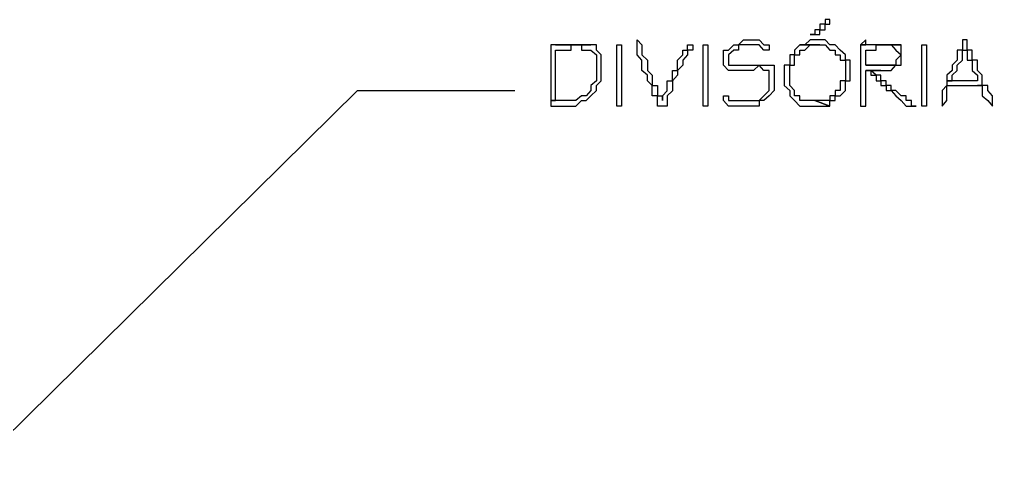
# Model space of a CAD drawing. Header units: millimetres. Extents: x -518.8 to -461.2, y 3.5 to 44.2.
# Drawn here: x -470.933 to -469.714, y 26.425 to 26.992 of the extents above; entities that cross this region are included whole.
import ezdxf

# ---------------------------------------------------------------- set-up
doc = ezdxf.new("R2010")
doc.units = ezdxf.units.MM
doc.header["$MEASUREMENT"] = 0
doc.layers.add('16', color=16, linetype='Continuous')
doc.layers.add('MYSOLIDS', color=7, linetype='Continuous')

msp = doc.modelspace()

# ---------------------------------------------------------------- linework, layer by layer
at = {"layer": '16'}
msp.add_lwpolyline([(-470.9872, 26.4248), (-470.9557, 26.4631), (-470.5098, 26.903), (-470.3128, 26.903)], dxfattribs=at)
at = {"layer": 'MYSOLIDS'}
for points in [[(-469.9241, 26.9917), (-469.9241, 26.9917), (-469.9241, 26.9857), (-469.9241, 26.9857), (-469.9308, 26.9857), (-469.9308, 26.9789), (-469.9369, 26.9789), (-469.9369, 26.9789), (-469.9369, 26.9729), (-469.9429, 26.9729), (-469.9429, 26.9729), (-469.9369, 26.9729), (-469.9369, 26.9729), (-469.9369, 26.9729), (-469.9369, 26.9729), (-469.9308, 26.9729), (-469.9308, 26.9789), (-469.9241, 26.9789), (-469.9241, 26.9789), (-469.9241, 26.9857), (-469.9241, 26.9857), (-469.9181, 26.9857), (-469.9181, 26.9917), (-469.9241, 26.9917), (-469.9241, 26.9917)], [(-470.2173, 26.9601), (-470.2361, 26.9601), (-470.2361, 26.9601), (-470.2293, 26.9601), (-470.2293, 26.9533), (-470.2233, 26.9533), (-470.2233, 26.9533), (-470.2173, 26.9533), (-470.2173, 26.9533), (-470.2173, 26.9533), (-470.2105, 26.9473), (-470.2105, 26.9473), (-470.2105, 26.9406), (-470.2105, 26.9406), (-470.2105, 26.9345), (-470.2105, 26.9278), (-470.2105, 26.9278), (-470.2105, 26.9218), (-470.2105, 26.9218), (-470.2105, 26.915), (-470.2105, 26.915), (-470.2173, 26.909), (-470.2173, 26.909), (-470.2173, 26.903), (-470.2173, 26.903), (-470.2233, 26.8962), (-470.2233, 26.8962), (-470.2293, 26.8962), (-470.2293, 26.8962), (-470.2361, 26.8902), (-470.2361, 26.8902), (-470.2421, 26.8902), (-470.2421, 26.8902), (-470.2421, 26.8902), (-470.2489, 26.8902), (-470.2549, 26.8902), (-470.2549, 26.8902), (-470.2617, 26.8902), (-470.2677, 26.8902), (-470.2677, 26.8902), (-470.2677, 26.8834), (-470.2677, 26.8834), (-470.2617, 26.8834), (-470.2549, 26.8834), (-470.2549, 26.8834), (-470.2489, 26.8834), (-470.2489, 26.8834), (-470.2421, 26.8834), (-470.2421, 26.8834), (-470.2361, 26.8834), (-470.2361, 26.8834), (-470.2293, 26.8902), (-470.2293, 26.8902), (-470.2233, 26.8902), (-470.2233, 26.8902), (-470.2233, 26.8902), (-470.2173, 26.8962), (-470.2173, 26.8962), (-470.2105, 26.903), (-470.2105, 26.903), (-470.2105, 26.909), (-470.2105, 26.909), (-470.2045, 26.915), (-470.2045, 26.915), (-470.2045, 26.9218), (-470.2045, 26.9218), (-470.2045, 26.9278), (-470.2045, 26.9278), (-470.2045, 26.9278), (-470.2045, 26.9345), (-470.2045, 26.9406), (-470.2045, 26.9406), (-470.2045, 26.9473), (-470.2045, 26.9473), (-470.2105, 26.9533), (-470.2105, 26.9533), (-470.2105, 26.9533), (-470.2105, 26.9601), (-470.2173, 26.9601), (-470.2173, 26.9601)], [(-470.2617, 26.9601), (-470.2677, 26.9601), (-470.2677, 26.9601), (-470.2677, 26.9533), (-470.2677, 26.9533), (-470.2677, 26.9533), (-470.2677, 26.9473), (-470.2677, 26.9406), (-470.2677, 26.9406), (-470.2677, 26.9345), (-470.2677, 26.9345), (-470.2677, 26.9278), (-470.2677, 26.9218), (-470.2677, 26.9218), (-470.2677, 26.915), (-470.2677, 26.915), (-470.2677, 26.909), (-470.2677, 26.909), (-470.2677, 26.903), (-470.2677, 26.8962), (-470.2677, 26.8962), (-470.2677, 26.8902), (-470.2677, 26.8902), (-470.2617, 26.8902), (-470.2617, 26.8902), (-470.2617, 26.8962), (-470.2617, 26.8962), (-470.2617, 26.903), (-470.2617, 26.903), (-470.2617, 26.909), (-470.2617, 26.915), (-470.2617, 26.915), (-470.2617, 26.915), (-470.2617, 26.9218), (-470.2617, 26.9278), (-470.2617, 26.9278), (-470.2617, 26.9345), (-470.2617, 26.9345), (-470.2617, 26.9406), (-470.2617, 26.9473), (-470.2617, 26.9473), (-470.2617, 26.9533), (-470.2617, 26.9533), (-470.2617, 26.9533), (-470.2549, 26.9533), (-470.2549, 26.9533), (-470.2489, 26.9533), (-470.2421, 26.9533), (-470.2421, 26.9601), (-470.2421, 26.9601), (-470.2361, 26.9601), (-470.2173, 26.9601), (-470.2173, 26.9601), (-470.2617, 26.9601), (-470.2617, 26.9601), (-470.2617, 26.9601), (-470.2617, 26.9601)], [(-470.2361, 26.9601), (-470.2361, 26.9601), (-470.2421, 26.9601), (-470.2489, 26.9601), (-470.2489, 26.9601), (-470.2489, 26.9601), (-470.2549, 26.9601), (-470.2549, 26.9601), (-470.2617, 26.9601), (-470.2173, 26.9601), (-470.2233, 26.9601), (-470.2293, 26.9601), (-470.2293, 26.9601), (-470.2361, 26.9601), (-470.2361, 26.9601)], [(-470.179, 26.915), (-470.179, 26.915), (-470.179, 26.909), (-470.179, 26.903), (-470.179, 26.903), (-470.179, 26.8962), (-470.179, 26.8962), (-470.179, 26.8902), (-470.179, 26.8902), (-470.179, 26.8902), (-470.179, 26.8834), (-470.179, 26.8834), (-470.179, 26.8834), (-470.179, 26.8834), (-470.185, 26.8834), (-470.185, 26.8834), (-470.185, 26.8834), (-470.185, 26.8834), (-470.185, 26.8834), (-470.185, 26.8834), (-470.185, 26.8902), (-470.185, 26.8902), (-470.185, 26.8962), (-470.185, 26.903), (-470.185, 26.903), (-470.185, 26.909), (-470.185, 26.909), (-470.185, 26.915), (-470.185, 26.915), (-470.185, 26.9218), (-470.185, 26.9278), (-470.185, 26.9278), (-470.185, 26.9345), (-470.185, 26.9406), (-470.185, 26.9406), (-470.185, 26.9473), (-470.185, 26.9473), (-470.185, 26.9533), (-470.185, 26.9533), (-470.185, 26.9601), (-470.185, 26.9601), (-470.185, 26.9601), (-470.185, 26.9601), (-470.185, 26.9601), (-470.179, 26.9601), (-470.179, 26.9601), (-470.179, 26.9601), (-470.179, 26.9601), (-470.179, 26.9601), (-470.179, 26.9601), (-470.179, 26.9533), (-470.179, 26.9533), (-470.179, 26.9533), (-470.179, 26.9473), (-470.179, 26.9473), (-470.179, 26.9406), (-470.179, 26.9345), (-470.179, 26.9345), (-470.179, 26.9278), (-470.179, 26.9278), (-470.179, 26.9218), (-470.179, 26.915), (-470.179, 26.915), (-470.179, 26.915), (-470.179, 26.915), (-470.179, 26.915)], [(-470.1278, 26.8902), (-470.1278, 26.8902), (-470.1278, 26.8962), (-470.1218, 26.9022), (-470.1218, 26.9022), (-470.1218, 26.909), (-470.1218, 26.909), (-470.1218, 26.915), (-470.1151, 26.915), (-470.1151, 26.9218), (-470.1151, 26.9218), (-470.1151, 26.9278), (-470.109, 26.9278), (-470.109, 26.9345), (-470.109, 26.9345), (-470.109, 26.9406), (-470.109, 26.9406), (-470.1023, 26.9473), (-470.1023, 26.9473), (-470.1023, 26.9533), (-470.0963, 26.9533), (-470.0963, 26.9533), (-470.0963, 26.9601), (-470.0963, 26.9601), (-470.0963, 26.9601), (-470.0895, 26.9601), (-470.0895, 26.9601), (-470.0895, 26.9601), (-470.0895, 26.9601), (-470.0895, 26.9601), (-470.0895, 26.9533), (-470.0963, 26.9533), (-470.0963, 26.9473), (-470.0963, 26.9473), (-470.1023, 26.9406), (-470.1023, 26.9345), (-470.1023, 26.9345), (-470.109, 26.9278), (-470.109, 26.9278), (-470.109, 26.9218), (-470.109, 26.9218), (-470.109, 26.9218), (-470.1151, 26.915), (-470.1151, 26.909), (-470.1151, 26.909), (-470.1151, 26.9022), (-470.1151, 26.9022), (-470.1218, 26.8962), (-470.1218, 26.8962), (-470.1218, 26.8902), (-470.1218, 26.8902), (-470.1218, 26.8834), (-470.1218, 26.8834), (-470.1218, 26.8834), (-470.1278, 26.8834), (-470.1278, 26.8834), (-470.1278, 26.8834), (-470.1278, 26.8834), (-470.1278, 26.8834), (-470.1339, 26.8834), (-470.1339, 26.8902), (-470.1339, 26.8902), (-470.1339, 26.8962), (-470.1406, 26.8962), (-470.1406, 26.8962), (-470.1406, 26.9022), (-470.1406, 26.909), (-470.1406, 26.909), (-470.1466, 26.915), (-470.1466, 26.915), (-470.1466, 26.9218), (-470.1466, 26.9218), (-470.1466, 26.9218), (-470.1534, 26.9278), (-470.1534, 26.9345), (-470.1534, 26.9345), (-470.1534, 26.9406), (-470.1534, 26.9406), (-470.1534, 26.9406), (-470.1594, 26.9473), (-470.1594, 26.9533), (-470.1594, 26.9533), (-470.1594, 26.9533), (-470.1594, 26.9601), (-470.1594, 26.9601), (-470.1594, 26.9601), (-470.1594, 26.9601), (-470.1594, 26.9661), (-470.1594, 26.9661), (-470.1534, 26.9601), (-470.1534, 26.9601), (-470.1534, 26.9601), (-470.1534, 26.9533), (-470.1534, 26.9533), (-470.1534, 26.9473), (-470.1534, 26.9473), (-470.1466, 26.9406), (-470.1466, 26.9345), (-470.1466, 26.9345), (-470.1466, 26.9278), (-470.1466, 26.9278), (-470.1406, 26.9218), (-470.1406, 26.9218), (-470.1406, 26.915), (-470.1406, 26.915), (-470.1406, 26.909), (-470.1339, 26.909), (-470.1339, 26.9022), (-470.1339, 26.9022), (-470.1339, 26.8962), (-470.1278, 26.8962), (-470.1278, 26.8902), (-470.1278, 26.8902), (-470.1278, 26.8902), (-470.1278, 26.8902), (-470.1278, 26.8902)], [(-470.0707, 26.915), (-470.0707, 26.915), (-470.0707, 26.909), (-470.0707, 26.903), (-470.0707, 26.903), (-470.0707, 26.8962), (-470.0707, 26.8962), (-470.0707, 26.8902), (-470.0707, 26.8902), (-470.0707, 26.8902), (-470.0707, 26.8834), (-470.0707, 26.8834), (-470.0707, 26.8834), (-470.0707, 26.8834), (-470.0767, 26.8834), (-470.0767, 26.8834), (-470.0767, 26.8834), (-470.0767, 26.8834), (-470.0767, 26.8834), (-470.0767, 26.8834), (-470.0767, 26.8902), (-470.0767, 26.8902), (-470.0767, 26.8962), (-470.0767, 26.903), (-470.0767, 26.903), (-470.0767, 26.909), (-470.0767, 26.909), (-470.0767, 26.915), (-470.0767, 26.915), (-470.0767, 26.9218), (-470.0767, 26.9278), (-470.0767, 26.9278), (-470.0767, 26.9345), (-470.0767, 26.9406), (-470.0767, 26.9406), (-470.0767, 26.9473), (-470.0767, 26.9473), (-470.0767, 26.9533), (-470.0767, 26.9533), (-470.0767, 26.9601), (-470.0767, 26.9601), (-470.0767, 26.9601), (-470.0767, 26.9601), (-470.0767, 26.9601), (-470.0707, 26.9601), (-470.0707, 26.9601), (-470.0707, 26.9601), (-470.0707, 26.9601), (-470.0707, 26.9601), (-470.0707, 26.9601), (-470.0707, 26.9533), (-470.0707, 26.9533), (-470.0707, 26.9533), (-470.0707, 26.9473), (-470.0707, 26.9473), (-470.0707, 26.9406), (-470.0707, 26.9345), (-470.0707, 26.9345), (-470.0707, 26.9278), (-470.0707, 26.9278), (-470.0707, 26.9218), (-470.0707, 26.915), (-470.0707, 26.915), (-470.0707, 26.915), (-470.0707, 26.915), (-470.0707, 26.915)], [(-470.0008, 26.9533), (-470.0008, 26.9533), (-470.0008, 26.9533), (-470.0008, 26.9533), (-470.0008, 26.9533), (-470.0068, 26.9601), (-470.0068, 26.9601), (-470.0136, 26.9601), (-470.0136, 26.9601), (-470.0136, 26.9601), (-470.0196, 26.9601), (-470.0263, 26.9601), (-470.0263, 26.9601), (-470.0324, 26.9601), (-470.0324, 26.9533), (-470.0384, 26.9533), (-470.0384, 26.9533), (-470.0451, 26.9473), (-470.0451, 26.9473), (-470.0451, 26.9406), (-470.0451, 26.9406), (-470.0451, 26.9406), (-470.0451, 26.9345), (-470.0384, 26.9345), (-470.0384, 26.9345), (-470.0384, 26.9345), (-470.0324, 26.9345), (-470.0324, 26.9345), (-470.0263, 26.9345), (-470.0196, 26.9345), (-470.0196, 26.9345), (-470.0136, 26.9345), (-470.0136, 26.9345), (-470.0068, 26.9345), (-470.0068, 26.9345), (-470.0008, 26.9345), (-470.0008, 26.9345), (-469.994, 26.9345), (-469.994, 26.9345), (-469.988, 26.9345), (-469.988, 26.9278), (-469.988, 26.9278), (-469.988, 26.9218), (-469.988, 26.9218), (-469.988, 26.915), (-469.988, 26.915), (-469.988, 26.909), (-469.988, 26.903), (-469.988, 26.903), (-469.988, 26.903), (-469.994, 26.8962), (-469.994, 26.8962), (-470.0008, 26.8902), (-470.0008, 26.8902), (-470.0008, 26.8902), (-470.0068, 26.8902), (-470.0068, 26.8834), (-470.0136, 26.8834), (-470.0136, 26.8834), (-470.0196, 26.8834), (-470.0196, 26.8834), (-470.0263, 26.8834), (-470.0263, 26.8834), (-470.0324, 26.8834), (-470.0324, 26.8834), (-470.0384, 26.8834), (-470.0451, 26.8834), (-470.0451, 26.8834), (-470.0451, 26.8834), (-470.0511, 26.8902), (-470.0511, 26.8902), (-470.0511, 26.8962), (-470.0511, 26.8962), (-470.0511, 26.8962), (-470.0511, 26.8962), (-470.0511, 26.8962), (-470.0511, 26.8962), (-470.0511, 26.8962), (-470.0451, 26.8962), (-470.0451, 26.8962), (-470.0451, 26.8962), (-470.0451, 26.8902), (-470.0451, 26.8902), (-470.0384, 26.8902), (-470.0384, 26.8902), (-470.0324, 26.8902), (-470.0324, 26.8902), (-470.0263, 26.8902), (-470.0196, 26.8902), (-470.0196, 26.8902), (-470.0136, 26.8902), (-470.0136, 26.8902), (-470.0068, 26.8902), (-470.0068, 26.8902), (-470.0008, 26.8962), (-470.0008, 26.8962), (-470.0008, 26.8962), (-469.994, 26.903), (-469.994, 26.903), (-469.994, 26.909), (-469.994, 26.909), (-469.994, 26.915), (-469.994, 26.915), (-469.994, 26.9218), (-469.994, 26.9218), (-469.994, 26.9278), (-469.994, 26.9278), (-470.0008, 26.9278), (-470.0008, 26.9278), (-470.0068, 26.9345), (-470.0068, 26.9345), (-470.0068, 26.9345), (-470.0136, 26.9278), (-470.0196, 26.9278), (-470.0196, 26.9278), (-470.0263, 26.9278), (-470.0263, 26.9278), (-470.0324, 26.9278), (-470.0324, 26.9278), (-470.0384, 26.9278), (-470.0451, 26.9278), (-470.0451, 26.9278), (-470.0451, 26.9278), (-470.0511, 26.9345), (-470.0511, 26.9345), (-470.0511, 26.9406), (-470.0511, 26.9406), (-470.0511, 26.9473), (-470.0511, 26.9473), (-470.0511, 26.9533), (-470.0451, 26.9533), (-470.0451, 26.9533), (-470.0384, 26.9601), (-470.0384, 26.9601), (-470.0324, 26.9601), (-470.0324, 26.9601), (-470.0263, 26.9661), (-470.0263, 26.9661), (-470.0196, 26.9661), (-470.0196, 26.9661), (-470.0136, 26.9661), (-470.0136, 26.9661), (-470.0068, 26.9661), (-470.0068, 26.9661), (-470.0008, 26.9601), (-470.0008, 26.9601), (-469.994, 26.9601), (-469.994, 26.9533), (-469.994, 26.9533), (-469.994, 26.9533), (-470.0008, 26.9533), (-470.0008, 26.9533), (-470.0008, 26.9533), (-470.0008, 26.9533), (-470.0008, 26.9533)], [(-469.9557, 26.9601), (-469.9557, 26.9601), (-469.9624, 26.9533), (-469.9624, 26.9533), (-469.9624, 26.9533), (-469.9624, 26.9473), (-469.9684, 26.9473), (-469.9684, 26.9406), (-469.9684, 26.9406), (-469.9684, 26.9345), (-469.9752, 26.9345), (-469.9752, 26.9278), (-469.9752, 26.9218), (-469.9752, 26.9218), (-469.9752, 26.9218), (-469.9752, 26.915), (-469.9752, 26.909), (-469.9752, 26.909), (-469.9684, 26.903), (-469.9684, 26.903), (-469.9684, 26.8962), (-469.9684, 26.8962), (-469.9624, 26.8902), (-469.9624, 26.8902), (-469.9624, 26.8902), (-469.9557, 26.8834), (-469.9557, 26.8834), (-469.9496, 26.8834), (-469.9496, 26.8834), (-469.9429, 26.8834), (-469.9369, 26.8834), (-469.9369, 26.8834), (-469.9369, 26.8834), (-469.9308, 26.8834), (-469.9241, 26.8834), (-469.9241, 26.8834), (-469.9241, 26.8834), (-469.9181, 26.8834), (-469.9369, 26.8902), (-469.9429, 26.8902), (-469.9429, 26.8902), (-469.9496, 26.8902), (-469.9496, 26.8902), (-469.9557, 26.8902), (-469.9557, 26.8962), (-469.9624, 26.8962), (-469.9624, 26.8962), (-469.9624, 26.8962), (-469.9624, 26.903), (-469.9624, 26.903), (-469.9684, 26.909), (-469.9684, 26.915), (-469.9684, 26.915), (-469.9684, 26.9218), (-469.9684, 26.9218), (-469.9684, 26.9278), (-469.9684, 26.9278), (-469.9684, 26.9345), (-469.9624, 26.9345), (-469.9624, 26.9406), (-469.9624, 26.9406), (-469.9624, 26.9473), (-469.9557, 26.9473), (-469.9557, 26.9473), (-469.9557, 26.9533), (-469.9496, 26.9533), (-469.9496, 26.9533), (-469.9429, 26.9601), (-469.9429, 26.9601), (-469.9369, 26.9601), (-469.9308, 26.9601), (-469.9557, 26.9601), (-469.9557, 26.9601)], [(-469.9308, 26.9661), (-469.9308, 26.9661), (-469.9369, 26.9661), (-469.9429, 26.9661), (-469.9429, 26.9661), (-469.9496, 26.9601), (-469.9496, 26.9601), (-469.9557, 26.9601), (-469.9308, 26.9601), (-469.9308, 26.9601), (-469.9308, 26.9601), (-469.9241, 26.9601), (-469.9241, 26.9601), (-469.9181, 26.9533), (-469.9181, 26.9533), (-469.9113, 26.9533), (-469.9113, 26.9473), (-469.9113, 26.9473), (-469.9053, 26.9473), (-469.9053, 26.9473), (-469.9053, 26.9406), (-469.8985, 26.9406), (-469.8985, 26.9345), (-469.8985, 26.9278), (-469.8985, 26.9278), (-469.8985, 26.9278), (-469.8985, 26.9218), (-469.8985, 26.915), (-469.9053, 26.915), (-469.9053, 26.909), (-469.9053, 26.909), (-469.9053, 26.909), (-469.9053, 26.903), (-469.9113, 26.903), (-469.9113, 26.8962), (-469.9181, 26.8962), (-469.9181, 26.8962), (-469.9181, 26.8902), (-469.9241, 26.8902), (-469.9308, 26.8902), (-469.9308, 26.8902), (-469.9369, 26.8902), (-469.9369, 26.8902), (-469.9181, 26.8834), (-469.9181, 26.8902), (-469.9113, 26.8902), (-469.9113, 26.8902), (-469.9113, 26.8962), (-469.9053, 26.8962), (-469.9053, 26.8962), (-469.8985, 26.903), (-469.8985, 26.903), (-469.8985, 26.909), (-469.8985, 26.909), (-469.8985, 26.915), (-469.8925, 26.915), (-469.8925, 26.9218), (-469.8925, 26.9218), (-469.8925, 26.9278), (-469.8925, 26.9278), (-469.8925, 26.9345), (-469.8925, 26.9345), (-469.8925, 26.9406), (-469.8985, 26.9406), (-469.8985, 26.9473), (-469.8985, 26.9473), (-469.9053, 26.9533), (-469.9053, 26.9533), (-469.9053, 26.9533), (-469.9113, 26.9601), (-469.9113, 26.9601), (-469.9113, 26.9601), (-469.9181, 26.9601), (-469.9241, 26.9661), (-469.9241, 26.9661), (-469.9308, 26.9661), (-469.9308, 26.9661), (-469.9308, 26.9661)], [(-469.873, 26.9661), (-469.8797, 26.9601), (-469.8797, 26.9601), (-469.873, 26.9601), (-469.873, 26.9601), (-469.873, 26.9661), (-469.873, 26.9661)], [(-469.8474, 26.9601), (-469.8474, 26.9601), (-469.8474, 26.9601), (-469.8542, 26.9601), (-469.8602, 26.9601), (-469.8602, 26.9601), (-469.8602, 26.9601), (-469.8669, 26.9601), (-469.8669, 26.9601), (-469.873, 26.9601), (-469.8797, 26.9601), (-469.8797, 26.8902), (-469.8797, 26.8834), (-469.873, 26.8834), (-469.873, 26.8834), (-469.873, 26.8834), (-469.873, 26.8902), (-469.873, 26.9278), (-469.8542, 26.9278), (-469.8474, 26.9278), (-469.8474, 26.9278), (-469.8414, 26.9278), (-469.8414, 26.9278), (-469.8354, 26.9345), (-469.873, 26.9345), (-469.873, 26.9533), (-469.873, 26.9533), (-469.8669, 26.9533), (-469.8669, 26.9533), (-469.8602, 26.9533), (-469.8602, 26.9601), (-469.8542, 26.9601), (-469.8474, 26.9601), (-469.8474, 26.9601), (-469.8286, 26.9601), (-469.8354, 26.9601), (-469.8354, 26.9601), (-469.8354, 26.9601), (-469.8414, 26.9601), (-469.8474, 26.9601), (-469.8474, 26.9601)], [(-469.8286, 26.9601), (-469.8474, 26.9601), (-469.8474, 26.9601), (-469.8414, 26.9601), (-469.8354, 26.9533), (-469.8354, 26.9533), (-469.8354, 26.9533), (-469.8354, 26.9533), (-469.8286, 26.9473), (-469.8286, 26.9473), (-469.8354, 26.9406), (-469.8354, 26.9406), (-469.8354, 26.9345), (-469.8414, 26.9345), (-469.8414, 26.9345), (-469.8474, 26.9345), (-469.8474, 26.9345), (-469.8474, 26.9345), (-469.8542, 26.9345), (-469.8602, 26.9345), (-469.8602, 26.9345), (-469.8669, 26.9345), (-469.873, 26.9345), (-469.8354, 26.9345), (-469.8354, 26.9345), (-469.8354, 26.9345), (-469.8286, 26.9345), (-469.8286, 26.9345), (-469.8286, 26.9406), (-469.8286, 26.9406), (-469.8286, 26.9473), (-469.8286, 26.9473), (-469.8286, 26.9533), (-469.8286, 26.9533), (-469.8286, 26.9601), (-469.8286, 26.9601)], [(-469.797, 26.915), (-469.797, 26.915), (-469.797, 26.909), (-469.797, 26.903), (-469.797, 26.903), (-469.797, 26.8962), (-469.797, 26.8962), (-469.797, 26.8902), (-469.797, 26.8902), (-469.797, 26.8902), (-469.797, 26.8834), (-469.797, 26.8834), (-469.803, 26.8834), (-469.803, 26.8834), (-469.803, 26.8834), (-469.803, 26.8834), (-469.803, 26.8834), (-469.803, 26.8834), (-469.803, 26.8834), (-469.803, 26.8834), (-469.803, 26.8902), (-469.803, 26.8902), (-469.803, 26.8962), (-469.803, 26.903), (-469.803, 26.903), (-469.803, 26.909), (-469.803, 26.909), (-469.803, 26.915), (-469.803, 26.915), (-469.803, 26.9218), (-469.803, 26.9278), (-469.803, 26.9278), (-469.803, 26.9345), (-469.803, 26.9406), (-469.803, 26.9406), (-469.803, 26.9473), (-469.803, 26.9473), (-469.803, 26.9533), (-469.803, 26.9533), (-469.803, 26.9601), (-469.803, 26.9601), (-469.803, 26.9601), (-469.803, 26.9601), (-469.803, 26.9601), (-469.803, 26.9601), (-469.803, 26.9601), (-469.797, 26.9601), (-469.797, 26.9601), (-469.797, 26.9601), (-469.797, 26.9601), (-469.797, 26.9533), (-469.797, 26.9533), (-469.797, 26.9533), (-469.797, 26.9473), (-469.797, 26.9473), (-469.797, 26.9406), (-469.797, 26.9345), (-469.797, 26.9345), (-469.797, 26.9278), (-469.797, 26.9278), (-469.797, 26.9218), (-469.797, 26.915), (-469.797, 26.915), (-469.797, 26.915), (-469.797, 26.915), (-469.797, 26.915)], [(-469.7459, 26.9661), (-469.7459, 26.9661), (-469.7519, 26.9661), (-469.7519, 26.9601), (-469.7519, 26.9601), (-469.7519, 26.9533), (-469.7587, 26.9533), (-469.7587, 26.9473), (-469.7587, 26.9406), (-469.7647, 26.9345), (-469.7647, 26.9345), (-469.7647, 26.9278), (-469.7647, 26.9278), (-469.7647, 26.9278), (-469.7714, 26.9218), (-469.7714, 26.915), (-469.7714, 26.915), (-469.7647, 26.915), (-469.7647, 26.915), (-469.7647, 26.9218), (-469.7647, 26.9218), (-469.7587, 26.9278), (-469.7587, 26.9345), (-469.7587, 26.9345), (-469.7587, 26.9345), (-469.7587, 26.9345), (-469.7519, 26.9406), (-469.7519, 26.9473), (-469.7519, 26.9473), (-469.7519, 26.9533), (-469.7459, 26.9533), (-469.7459, 26.9533), (-469.7459, 26.9601), (-469.7459, 26.9661), (-469.7459, 26.9661), (-469.7459, 26.9661)], [(-469.7459, 26.9533), (-469.7459, 26.9533), (-469.7459, 26.9533), (-469.7459, 26.9533), (-469.7459, 26.9473), (-469.7459, 26.9406), (-469.7399, 26.9406), (-469.7399, 26.9345), (-469.7399, 26.9345), (-469.7399, 26.9278), (-469.7399, 26.9278), (-469.7331, 26.9218), (-469.7331, 26.9218), (-469.7331, 26.915), (-469.7647, 26.915), (-469.7714, 26.915), (-469.7714, 26.909), (-469.7714, 26.909), (-469.7775, 26.903), (-469.7775, 26.903), (-469.7775, 26.903), (-469.7775, 26.8962), (-469.7775, 26.8902), (-469.7775, 26.8902), (-469.7775, 26.8834), (-469.7775, 26.8834), (-469.7775, 26.8834), (-469.7775, 26.8834), (-469.7775, 26.8834), (-469.7714, 26.8902), (-469.7714, 26.8962), (-469.7714, 26.8962), (-469.7714, 26.8962), (-469.7714, 26.903), (-469.7714, 26.909), (-469.7647, 26.909), (-469.7331, 26.909), (-469.7271, 26.909), (-469.7271, 26.915), (-469.7271, 26.9218), (-469.7271, 26.9218), (-469.7331, 26.9278), (-469.7331, 26.9278), (-469.7331, 26.9345), (-469.7331, 26.9345), (-469.7331, 26.9406), (-469.7399, 26.9406), (-469.7399, 26.9406), (-469.7399, 26.9473), (-469.7399, 26.9473), (-469.7399, 26.9473), (-469.7399, 26.9533), (-469.7459, 26.9533), (-469.7459, 26.9533)], [(-469.8542, 26.9278), (-469.873, 26.9278), (-469.8669, 26.9278), (-469.8669, 26.9218), (-469.8602, 26.9218), (-469.8602, 26.915), (-469.8542, 26.915), (-469.8542, 26.909), (-469.8542, 26.909), (-469.8474, 26.909), (-469.8474, 26.903), (-469.8414, 26.903), (-469.8414, 26.903), (-469.8354, 26.8962), (-469.8354, 26.8962), (-469.8354, 26.8962), (-469.8286, 26.8902), (-469.8286, 26.8902), (-469.8226, 26.8834), (-469.8226, 26.8834), (-469.8158, 26.8834), (-469.8158, 26.8834), (-469.8158, 26.8834), (-469.8098, 26.8834), (-469.8098, 26.8834), (-469.8098, 26.8834), (-469.8158, 26.8834), (-469.8158, 26.8902), (-469.8158, 26.8902), (-469.8226, 26.8902), (-469.8226, 26.8902), (-469.8226, 26.8962), (-469.8286, 26.8962), (-469.8286, 26.8962), (-469.8354, 26.903), (-469.8354, 26.903), (-469.8414, 26.903), (-469.8414, 26.909), (-469.8414, 26.909), (-469.8474, 26.909), (-469.8474, 26.915), (-469.8542, 26.915), (-469.8542, 26.9218), (-469.8602, 26.9218), (-469.8602, 26.9218), (-469.8669, 26.9278), (-469.8669, 26.9278), (-469.8602, 26.9278), (-469.8542, 26.9278), (-469.8542, 26.9278)], [(-469.7271, 26.909), (-469.7331, 26.909), (-469.7331, 26.909), (-469.7271, 26.909), (-469.7271, 26.903), (-469.7271, 26.8962), (-469.7271, 26.8962), (-469.7203, 26.8902), (-469.7203, 26.8902), (-469.7143, 26.8834), (-469.7143, 26.8834), (-469.7143, 26.8834), (-469.7143, 26.8834), (-469.7143, 26.8834), (-469.7143, 26.8902), (-469.7143, 26.8902), (-469.7143, 26.8962), (-469.7203, 26.903), (-469.7203, 26.903), (-469.7203, 26.909), (-469.7271, 26.909), (-469.7271, 26.909)]]:
    msp.add_lwpolyline(points, dxfattribs=at)

doc.saveas('drawing.dxf')
